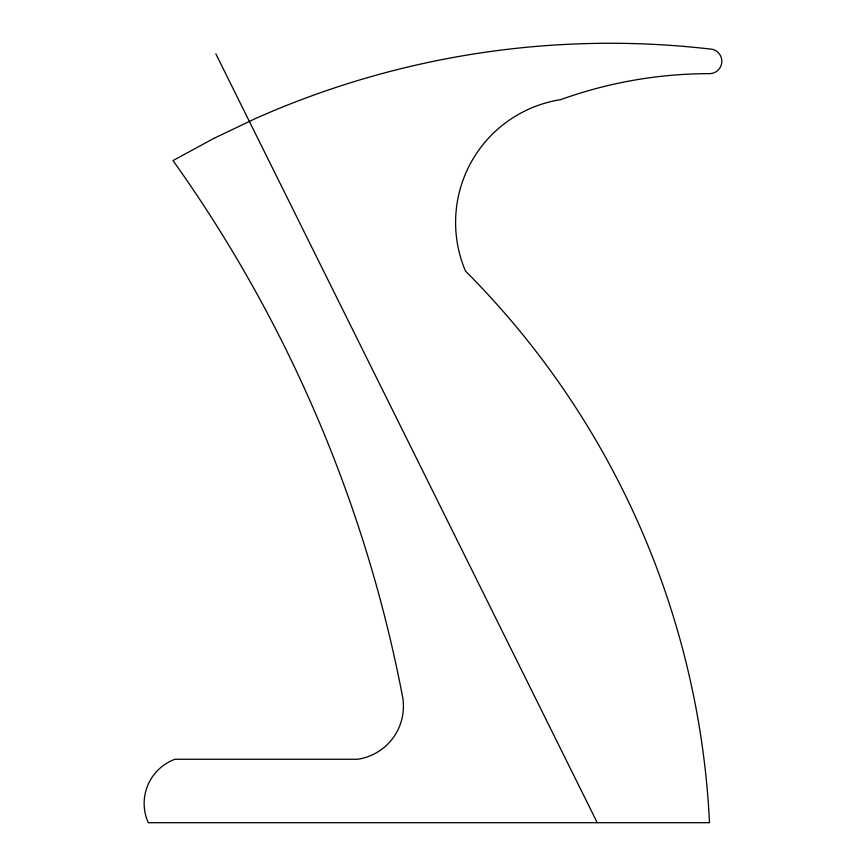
<?xml version="1.0" encoding="UTF-8"?>
<svg xmlns="http://www.w3.org/2000/svg" width="866" height="866" viewBox="0 0 866 866"><rect width="100%" height="100%" fill="white"/><g stroke="black" fill="none" stroke-linecap="round" stroke-linejoin="round"><path stroke-width="1.3" d="M215.861 53.876L597.248 822.7M213.815 138.398L173.005 160.578A1365.953 1365.953 0 0 1 402.463 696.145A53.562 53.562 0 0 1 357.582 759.255L174.997 759.255A47.067 47.067 0 0 0 148.27 822.7L709.503 822.7A838.266 838.266 0 0 0 465.529 271.123A124.271 124.271 0 0 1 560.616 99.666A439.084 439.084 0 0 1 709.503 73.653A12.351 12.351 0 0 0 721.843 61.302A12.351 12.351 0 0 0 709.503 48.961A872.776 872.776 0 0 0 255.741 118.415L213.815 138.398"/></g></svg>
